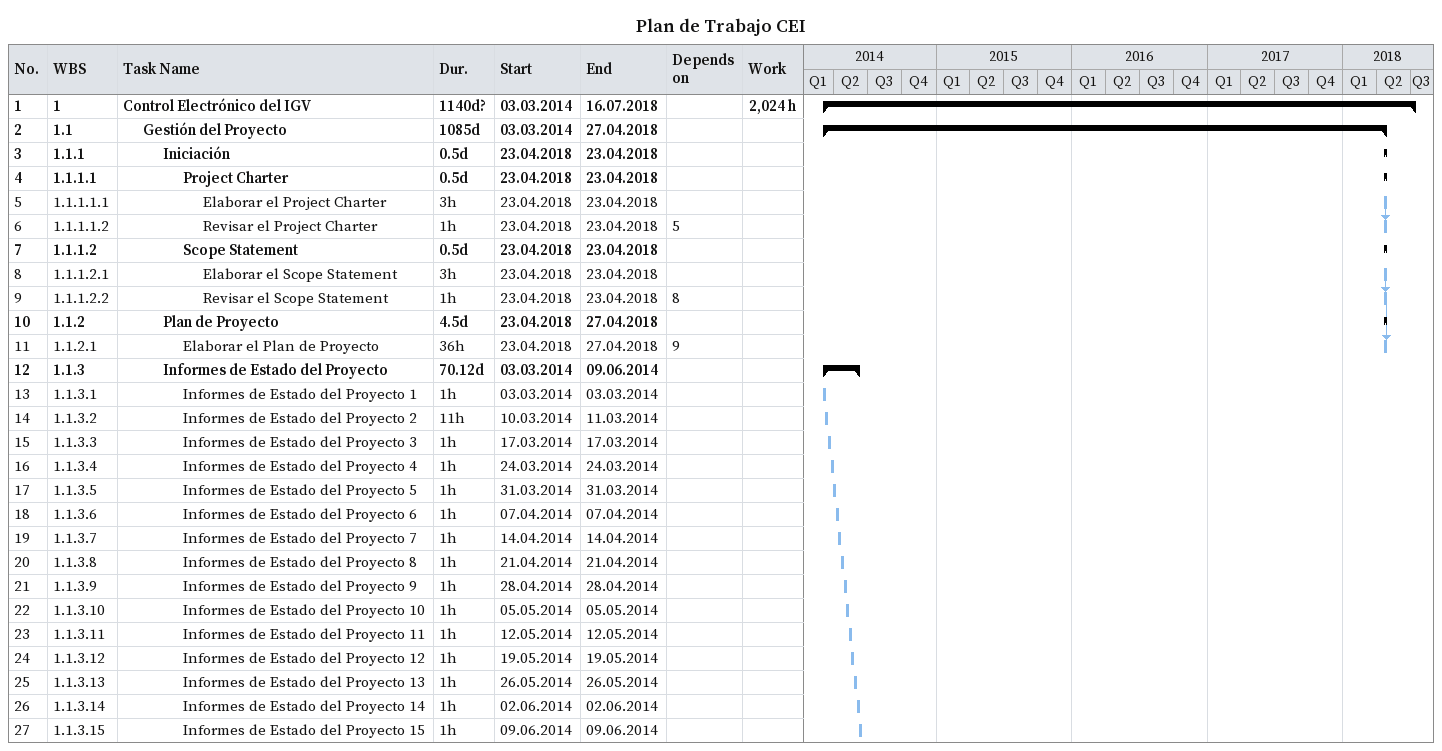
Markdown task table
Plan de Trabajo CEI

| ID | WBS | Task | Duration | Start | Finish | Predecessors | Work (h) |
|---|---|---|---|---|---|---|---|
| 1 | 1 | **Control Electrónico del IGV** | 1140d? | 2014-03-03 | 2018-07-16 |  | 2024 |
| 2 | 1.1 | **Gestión del Proyecto** | 1085d | 2014-03-03 | 2018-04-27 |  |  |
| 3 | 1.1.1 | **Iniciación** | 0.5d | 2018-04-23 | 2018-04-23 |  |  |
| 4 | 1.1.1.1 | **Project Charter** | 0.5d | 2018-04-23 | 2018-04-23 |  |  |
| 5 | 1.1.1.1.1 | Elaborar el Project Charter | 3h | 2018-04-23 | 2018-04-23 |  |  |
| 6 | 1.1.1.1.2 | Revisar el Project Charter | 1h | 2018-04-23 | 2018-04-23 | 5 |  |
| 7 | 1.1.1.2 | **Scope Statement** | 0.5d | 2018-04-23 | 2018-04-23 |  |  |
| 8 | 1.1.1.2.1 | Elaborar el Scope Statement | 3h | 2018-04-23 | 2018-04-23 |  |  |
| 9 | 1.1.1.2.2 | Revisar el Scope Statement | 1h | 2018-04-23 | 2018-04-23 | 8 |  |
| 10 | 1.1.2 | **Plan de Proyecto** | 4.5d | 2018-04-23 | 2018-04-27 |  |  |
| 11 | 1.1.2.1 | Elaborar el Plan de Proyecto | 36h | 2018-04-23 | 2018-04-27 | 9 |  |
| 12 | 1.1.3 | **Informes de Estado del Proyecto** | 70.12d | 2014-03-03 | 2014-06-09 |  |  |
| 13 | 1.1.3.1 | Informes de Estado del Proyecto 1 | 1h | 2014-03-03 | 2014-03-03 |  |  |
| 14 | 1.1.3.2 | Informes de Estado del Proyecto 2 | 11h | 2014-03-10 | 2014-03-11 |  |  |
| 15 | 1.1.3.3 | Informes de Estado del Proyecto 3 | 1h | 2014-03-17 | 2014-03-17 |  |  |
| 16 | 1.1.3.4 | Informes de Estado del Proyecto 4 | 1h | 2014-03-24 | 2014-03-24 |  |  |
| 17 | 1.1.3.5 | Informes de Estado del Proyecto 5 | 1h | 2014-03-31 | 2014-03-31 |  |  |
| 18 | 1.1.3.6 | Informes de Estado del Proyecto 6 | 1h | 2014-04-07 | 2014-04-07 |  |  |
| 19 | 1.1.3.7 | Informes de Estado del Proyecto 7 | 1h | 2014-04-14 | 2014-04-14 |  |  |
| 20 | 1.1.3.8 | Informes de Estado del Proyecto 8 | 1h | 2014-04-21 | 2014-04-21 |  |  |
| 21 | 1.1.3.9 | Informes de Estado del Proyecto 9 | 1h | 2014-04-28 | 2014-04-28 |  |  |
| 22 | 1.1.3.10 | Informes de Estado del Proyecto 10 | 1h | 2014-05-05 | 2014-05-05 |  |  |
| 23 | 1.1.3.11 | Informes de Estado del Proyecto 11 | 1h | 2014-05-12 | 2014-05-12 |  |  |
| 24 | 1.1.3.12 | Informes de Estado del Proyecto 12 | 1h | 2014-05-19 | 2014-05-19 |  |  |
| 25 | 1.1.3.13 | Informes de Estado del Proyecto 13 | 1h | 2014-05-26 | 2014-05-26 |  |  |
| 26 | 1.1.3.14 | Informes de Estado del Proyecto 14 | 1h | 2014-06-02 | 2014-06-02 |  |  |
| 27 | 1.1.3.15 | Informes de Estado del Proyecto 15 | 1h | 2014-06-09 | 2014-06-09 |  |  |
